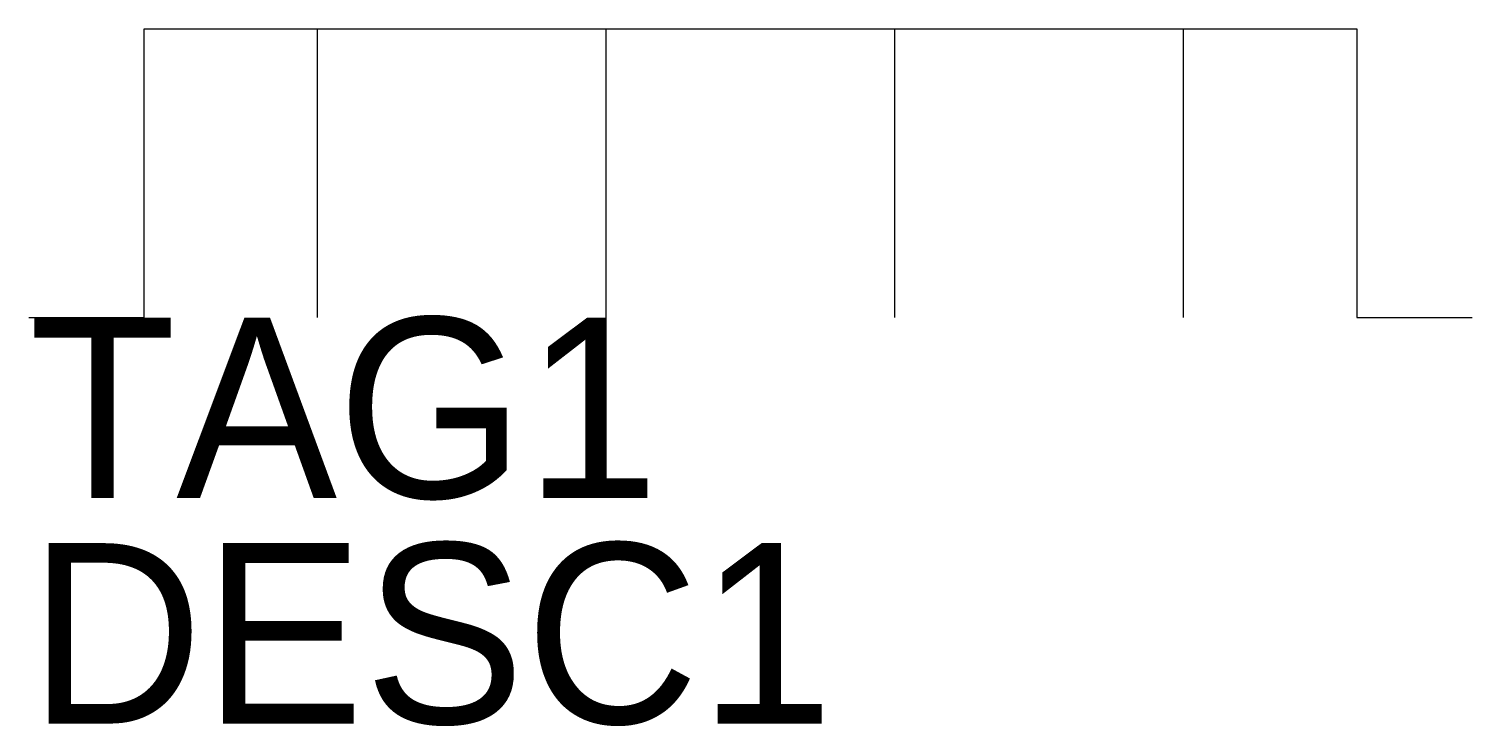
# Model space of a CAD drawing. Extents: x -0.5 to 0.5, y -0.38 to 0.1.
import ezdxf

# ---------------------------------------------------------------- set-up
doc = ezdxf.new("R2010")
doc.units = 0
doc.layers.get('0').update_dxf_attribs({"linetype": 'CONTINUOUS'})

msp = doc.modelspace()

# ---------------------------------------------------------------- linework, layer by layer
for p, q in [((-0.42, -0.1), (-0.42, 0.1)), ((-0.42, 0.1), (0.42, 0.1)), ((-0.3, -0.1), (-0.3, 0.1)), ((-0.1, -0.1), (-0.1, 0.1)), ((0.1, -0.1), (0.1, 0.1)), ((0.3, -0.1), (0.3, 0.1)), ((0.42, 0.1), (0.42, -0.1)), ((-0.5, -0.1), (-0.42, -0.1)), ((0.42, -0.1), (0.5, -0.1))]:
    msp.add_line(p, q)

# ---------------------------------------------------------------- texts
for tag, p in [('TAG1', (-0.5, -0.225)), ('DESC1', (-0.5, -0.38125))]:
    msp.add_attdef(tag, p, '', height=0.125)

doc.saveas('drawing.dxf')
